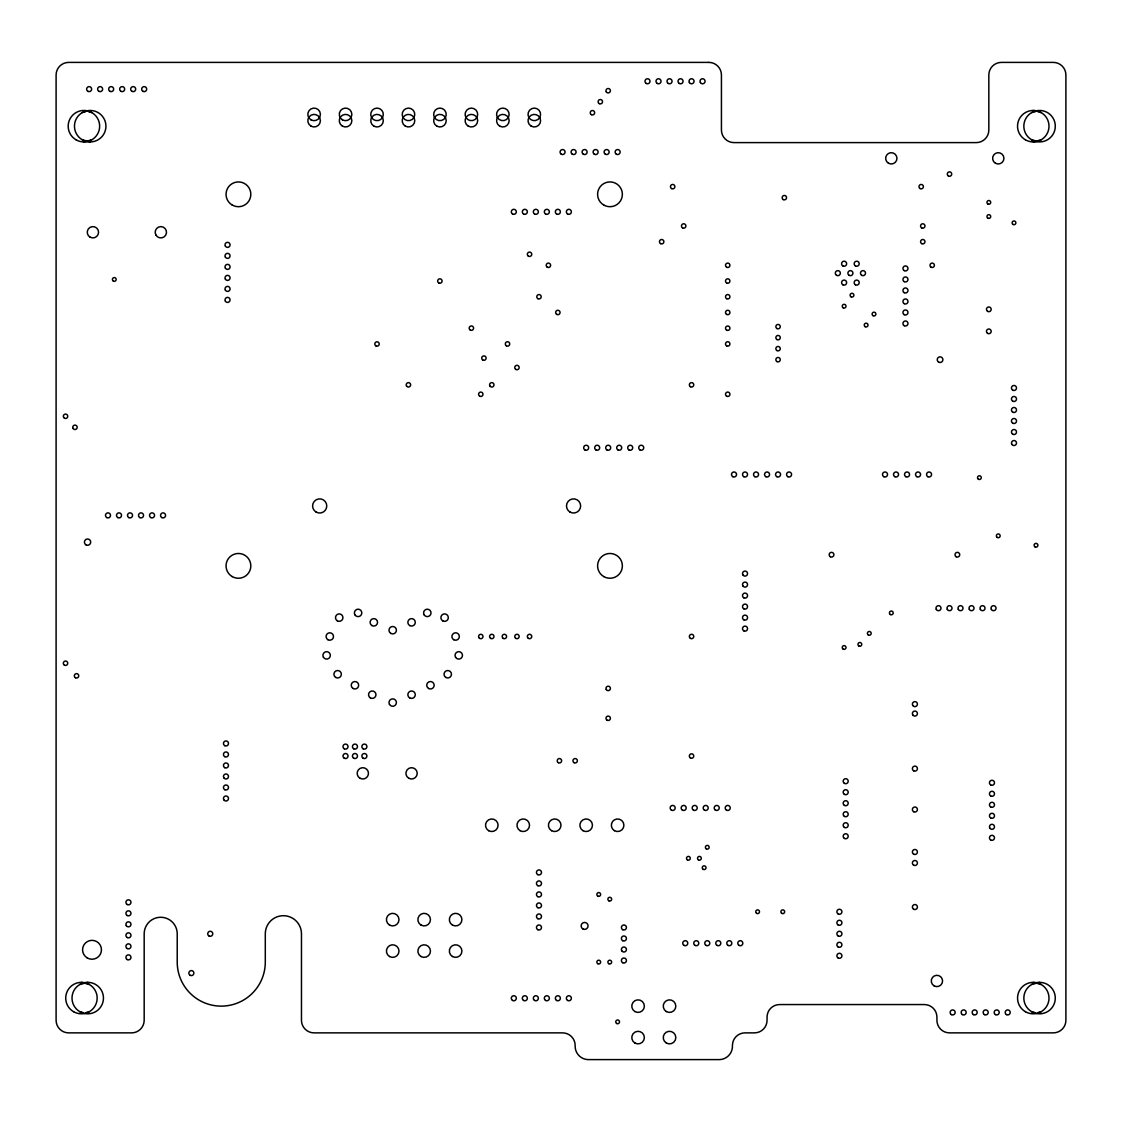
<?xml version="1.0" encoding="UTF-8"?>
<svg xmlns="http://www.w3.org/2000/svg" width="1122" height="1122" viewBox="0 0 1122 1122"><rect width="100%" height="100%" fill="white"/><g stroke="black" fill="none" stroke-linecap="round" stroke-linejoin="round"><path stroke-width="1.5" d="M90.209 141.919L82.341 139.815A15.722 15.722 0 0 1 82.341 112.565L85.496 111.723M83.912 141.919L91.78 139.815M1033.278 141.919L1036.419 141.077L1031.707 139.815A15.722 15.722 0 0 1 1031.707 112.565L1036.419 111.302L1033.278 110.461M1037.99 140.657L1041.146 139.815M83.014 1012.563L79.872 1011.707A15.722 15.722 0 0 1 79.872 984.471L87.726 982.367M86.156 1012.563L89.311 1011.707M1034.849 1012.563L1031.707 1011.707A15.722 15.722 0 0 1 1031.707 984.471L1039.575 982.367M1037.99 1012.563L1041.146 1011.707M1037.99 111.723L1041.146 112.565M88.638 111.723L91.78 112.565M1033.278 982.367L1041.146 984.471M81.443 982.367L89.311 984.471M1031.707 139.815A15.722 15.722 0 0 0 1055.297 126.183A15.722 15.722 0 0 0 1031.707 112.565M1031.707 1011.707A15.722 15.722 0 0 0 1055.297 998.089A15.722 15.722 0 0 0 1031.707 984.471M82.341 139.815A15.722 15.722 0 0 0 105.931 126.183A15.722 15.722 0 0 0 82.341 112.565M79.872 1011.707A15.722 15.722 0 0 0 103.462 998.089A15.722 15.722 0 0 0 79.872 984.471M708.852 62.397L68.68 62.397A12.58 12.58 0 0 0 56.1 74.978L56.1 1020.291A12.58 12.58 0 0 0 68.68 1032.871L131.597 1032.871A12.58 12.58 0 0 0 144.177 1020.291L144.177 933.77A16.521 16.521 0 0 1 160.698 917.263A16.521 16.521 0 0 1 177.22 933.77L177.22 962.087A44.038 44.038 0 0 0 221.258 1006.125A44.038 44.038 0 0 0 265.297 962.087L265.297 933.77A18.092 18.092 0 0 1 283.389 915.692A18.092 18.092 0 0 1 301.467 933.77L301.467 1020.291A12.58 12.58 0 0 0 314.062 1032.871L562.571 1032.871A12.58 12.58 0 0 1 575.151 1045.452A13.394 13.394 0 0 0 587.746 1059.603L719.861 1059.603A13.394 13.394 0 0 0 732.442 1045.452A12.58 12.58 0 0 1 745.022 1032.871L754.461 1032.871A12.58 12.58 0 0 0 767.055 1020.291L767.055 1017.135A12.58 12.58 0 0 1 779.636 1004.555L924.346 1004.555A12.58 12.58 0 0 1 936.926 1017.135L936.926 1020.291A12.58 12.58 0 0 0 949.507 1032.871L1053.32 1032.871A12.58 12.58 0 0 0 1065.9 1020.291L1065.9 74.978A12.58 12.58 0 0 0 1053.32 62.397L1001.413 62.397A12.58 12.58 0 0 0 988.833 74.978L988.833 130.026A12.58 12.58 0 0 1 976.238 142.606L734.012 142.606A12.58 12.58 0 0 1 721.432 130.026L721.432 74.978A12.58 12.58 0 0 0 708.852 62.397M628.951 449.922A2.51 2.51 0 0 0 632.724 447.748A2.51 2.51 0 0 0 628.951 445.574A2.51 2.51 0 0 0 628.951 449.922M528.434 256.195A2.202 2.202 0 0 0 531.744 254.287A2.202 2.202 0 0 0 528.434 252.38A2.202 2.202 0 0 0 528.434 256.195M639.961 449.922A2.51 2.51 0 0 0 643.733 447.748A2.51 2.51 0 0 0 639.961 445.574A2.51 2.51 0 0 0 639.961 449.922M904.206 270.612A2.51 2.51 0 0 0 907.979 268.439A2.51 2.51 0 0 0 904.206 266.265A2.51 2.51 0 0 0 904.206 270.612M155.944 235.101A5.666 5.666 0 0 0 165.747 235.101A5.666 5.666 0 0 0 160.853 226.602A5.666 5.666 0 0 0 155.944 235.101M904.206 281.622A2.51 2.51 0 0 0 907.979 279.448A2.51 2.51 0 0 0 904.206 277.274A2.51 2.51 0 0 0 904.206 281.622M232.24 576.596A12.384 12.384 0 0 0 250.823 565.867A12.384 12.384 0 0 0 232.24 555.138A12.384 12.384 0 0 0 232.24 576.596M90.083 237.163A5.666 5.666 0 0 0 98.568 232.268A5.666 5.666 0 0 0 90.083 227.359A5.666 5.666 0 0 0 90.083 237.163M527.635 637.605A2.202 2.202 0 0 0 531.449 637.605A2.202 2.202 0 0 0 529.542 634.295A2.202 2.202 0 0 0 527.635 637.605M904.206 292.646A2.51 2.51 0 0 0 907.979 290.458A2.51 2.51 0 0 0 904.206 288.284A2.51 2.51 0 0 0 904.206 292.646M606.273 689.511A2.202 2.202 0 0 0 610.102 689.511A2.202 2.202 0 0 0 608.18 686.201A2.202 2.202 0 0 0 606.273 689.511M1025.41 139.815A15.722 15.722 0 0 0 1049 126.183A15.722 15.722 0 0 0 1025.41 112.565A15.722 15.722 0 0 0 1025.41 139.815M608.825 963.714A1.879 1.879 0 0 0 611.644 962.087A1.879 1.879 0 0 0 608.825 960.46A1.879 1.879 0 0 0 608.825 963.714M558.321 762.665A2.202 2.202 0 0 0 561.631 760.758A2.202 2.202 0 0 0 558.321 758.851A2.202 2.202 0 0 0 558.321 762.665M1025.41 1011.707A15.722 15.722 0 0 0 1049 998.089A15.722 15.722 0 0 0 1025.41 984.471A15.722 15.722 0 0 0 1025.41 1011.707M73.575 1011.707A15.722 15.722 0 0 0 97.165 998.089A15.722 15.722 0 0 0 73.575 984.471A15.722 15.722 0 0 0 73.575 1011.707M87.292 957.964A9.439 9.439 0 0 0 101.457 949.787A9.439 9.439 0 0 0 87.292 941.61A9.439 9.439 0 0 0 87.292 957.964M76.058 139.815A15.722 15.722 0 0 0 99.648 126.183A15.722 15.722 0 0 0 76.058 112.565A15.722 15.722 0 0 0 76.058 139.815M603.79 576.596A12.384 12.384 0 0 0 622.373 565.867A12.384 12.384 0 0 0 603.79 555.138A12.384 12.384 0 0 0 603.79 576.596M232.24 205.046A12.384 12.384 0 0 0 250.823 194.316A12.384 12.384 0 0 0 232.24 183.587A12.384 12.384 0 0 0 232.24 205.046M603.79 205.046A12.384 12.384 0 0 0 622.373 194.316A12.384 12.384 0 0 0 603.79 183.587A12.384 12.384 0 0 0 603.79 205.046M938.651 362.125A2.833 2.833 0 0 0 942.901 359.671A2.833 2.833 0 0 0 938.651 357.217A2.833 2.833 0 0 0 938.651 362.125M934.093 985.859A5.666 5.666 0 0 0 942.578 980.965A5.666 5.666 0 0 0 934.093 976.056A5.666 5.666 0 0 0 934.093 985.859M888.484 163.237A5.666 5.666 0 0 0 896.969 158.342A5.666 5.666 0 0 0 888.484 153.434A5.666 5.666 0 0 0 888.484 163.237M995.438 163.237A5.666 5.666 0 0 0 1003.924 158.342A5.666 5.666 0 0 0 995.438 153.434A5.666 5.666 0 0 0 995.438 163.237M85.987 544.843A3.142 3.142 0 0 0 90.7 542.122A3.142 3.142 0 0 0 85.987 539.402A3.142 3.142 0 0 0 85.987 544.843M408.745 778.247A5.666 5.666 0 0 0 417.23 773.339A5.666 5.666 0 0 0 408.745 768.444A5.666 5.666 0 0 0 408.745 778.247M582.865 928.904A3.45 3.45 0 0 0 588.054 925.916A3.45 3.45 0 0 0 582.865 922.915A3.45 3.45 0 0 0 582.865 928.904M359.98 778.247A5.666 5.666 0 0 0 368.479 773.339A5.666 5.666 0 0 0 359.98 768.444A5.666 5.666 0 0 0 359.98 778.247M574.057 762.665A2.202 2.202 0 0 0 577.367 760.758A2.202 2.202 0 0 0 574.057 758.851A2.202 2.202 0 0 0 574.057 762.665M607.086 720.198A2.202 2.202 0 0 0 610.396 718.29A2.202 2.202 0 0 0 607.086 716.383A2.202 2.202 0 0 0 607.086 720.198M113.35 281.075A1.879 1.879 0 0 0 116.183 279.448A1.879 1.879 0 0 0 113.35 277.821A1.879 1.879 0 0 0 113.35 281.075M921.667 243.614A2.202 2.202 0 0 0 924.977 241.707A2.202 2.202 0 0 0 921.667 239.799A2.202 2.202 0 0 0 921.667 243.614M660.563 243.614A2.202 2.202 0 0 0 663.873 241.707A2.202 2.202 0 0 0 660.563 239.799A2.202 2.202 0 0 0 660.563 243.614M591.35 114.64A2.202 2.202 0 0 0 594.66 112.719A2.202 2.202 0 0 0 591.35 110.812A2.202 2.202 0 0 0 591.35 114.64M978.454 479.262A1.879 1.879 0 0 0 981.273 477.635A1.879 1.879 0 0 0 978.454 476.008A1.879 1.879 0 0 0 978.454 479.262M1013.054 224.456A1.879 1.879 0 0 0 1015.873 222.829A1.879 1.879 0 0 0 1013.054 221.202A1.879 1.879 0 0 0 1013.054 224.456M783.254 199.576A2.202 2.202 0 0 0 786.55 197.654A2.202 2.202 0 0 0 783.254 195.747A2.202 2.202 0 0 0 783.254 199.576M597.802 963.714A1.879 1.879 0 0 0 600.635 962.087A1.879 1.879 0 0 0 597.802 960.46A1.879 1.879 0 0 0 597.802 963.714M597.802 896.085A1.879 1.879 0 0 0 600.635 894.458A1.879 1.879 0 0 0 597.802 892.817A1.879 1.879 0 0 0 597.802 896.085M616.679 1023.488A1.879 1.879 0 0 0 619.512 1021.862A1.879 1.879 0 0 0 616.679 1020.235A1.879 1.879 0 0 0 616.679 1023.488M608.825 900.798A1.879 1.879 0 0 0 611.644 899.171A1.879 1.879 0 0 0 608.825 897.544A1.879 1.879 0 0 0 608.825 900.798M706.341 848.891A1.879 1.879 0 0 0 709.16 847.264A1.879 1.879 0 0 0 706.341 845.637A1.879 1.879 0 0 0 706.341 848.891M1035.073 546.905A1.879 1.879 0 0 0 1037.892 545.278A1.879 1.879 0 0 0 1035.073 543.637A1.879 1.879 0 0 0 1035.073 546.905M951.4 1014.597A2.51 2.51 0 0 0 955.159 1012.423A2.51 2.51 0 0 0 951.4 1010.249A2.51 2.51 0 0 0 951.4 1014.597M962.41 1014.597A2.51 2.51 0 0 0 966.182 1012.423A2.51 2.51 0 0 0 962.41 1010.249A2.51 2.51 0 0 0 962.41 1014.597M973.419 1014.597A2.51 2.51 0 0 0 977.192 1012.423A2.51 2.51 0 0 0 973.419 1010.249A2.51 2.51 0 0 0 973.419 1014.597M984.429 1014.597A2.51 2.51 0 0 0 988.202 1012.423A2.51 2.51 0 0 0 984.429 1010.249A2.51 2.51 0 0 0 984.429 1014.597M995.438 1014.597A2.51 2.51 0 0 0 999.211 1012.423A2.51 2.51 0 0 0 995.438 1010.249A2.51 2.51 0 0 0 995.438 1014.597M1006.448 1014.597A2.51 2.51 0 0 0 1010.221 1012.423A2.51 2.51 0 0 0 1006.448 1010.249A2.51 2.51 0 0 0 1006.448 1014.597M913.645 909.213A2.51 2.51 0 0 0 917.417 907.039A2.51 2.51 0 0 0 913.645 904.865A2.51 2.51 0 0 0 913.645 909.213M913.645 865.174A2.51 2.51 0 0 0 917.417 863A2.51 2.51 0 0 0 913.645 860.812A2.51 2.51 0 0 0 913.645 865.174M913.645 854.165A2.51 2.51 0 0 0 917.417 851.991A2.51 2.51 0 0 0 913.645 849.803A2.51 2.51 0 0 0 913.645 854.165M913.645 811.697A2.51 2.51 0 0 0 917.417 809.523A2.51 2.51 0 0 0 913.645 807.335A2.51 2.51 0 0 0 913.645 811.697M913.645 770.8A2.51 2.51 0 0 0 917.417 768.626A2.51 2.51 0 0 0 913.645 766.438A2.51 2.51 0 0 0 913.645 770.8M912.719 714.826A2.51 2.51 0 0 0 917.081 714.826A2.51 2.51 0 0 0 914.907 711.053A2.51 2.51 0 0 0 912.719 714.826M912.719 705.387A2.51 2.51 0 0 0 917.081 705.387A2.51 2.51 0 0 0 914.907 701.615A2.51 2.51 0 0 0 912.719 705.387M190.109 975.27A2.51 2.51 0 0 0 193.882 973.097A2.51 2.51 0 0 0 190.109 970.923A2.51 2.51 0 0 0 190.109 975.27M208.987 935.958A2.51 2.51 0 0 0 212.759 933.77A2.51 2.51 0 0 0 208.987 931.597A2.51 2.51 0 0 0 208.987 935.958M127.193 904.5A2.51 2.51 0 0 0 130.965 902.312A2.51 2.51 0 0 0 127.193 900.139A2.51 2.51 0 0 0 127.193 904.5M127.193 915.51A2.51 2.51 0 0 0 130.965 913.322A2.51 2.51 0 0 0 127.193 911.148A2.51 2.51 0 0 0 127.193 915.51M126.281 925.594A2.51 2.51 0 0 0 130.629 925.594A2.51 2.51 0 0 0 128.455 921.821A2.51 2.51 0 0 0 126.281 925.594M127.193 937.529A2.51 2.51 0 0 0 130.965 935.355A2.51 2.51 0 0 0 127.193 933.167A2.51 2.51 0 0 0 127.193 937.529M127.193 948.539A2.51 2.51 0 0 0 130.965 946.365A2.51 2.51 0 0 0 127.193 944.177A2.51 2.51 0 0 0 127.193 948.539M861.738 275.339A2.51 2.51 0 0 0 865.511 273.165A2.51 2.51 0 0 0 861.738 270.977A2.51 2.51 0 0 0 861.738 275.339M849.158 275.339A2.51 2.51 0 0 0 852.93 273.165A2.51 2.51 0 0 0 849.158 270.977A2.51 2.51 0 0 0 849.158 275.339M836.577 275.339A2.51 2.51 0 0 0 840.35 273.165A2.51 2.51 0 0 0 836.577 270.977A2.51 2.51 0 0 0 836.577 275.339M855.441 265.9A2.51 2.51 0 0 0 859.214 263.726A2.51 2.51 0 0 0 855.441 261.538A2.51 2.51 0 0 0 855.441 265.9M842.86 265.9A2.51 2.51 0 0 0 846.633 263.726A2.51 2.51 0 0 0 842.86 261.538A2.51 2.51 0 0 0 842.86 265.9M855.441 284.778A2.51 2.51 0 0 0 859.214 282.604A2.51 2.51 0 0 0 855.441 280.416A2.51 2.51 0 0 0 855.441 284.778M842.86 284.778A2.51 2.51 0 0 0 846.633 282.604A2.51 2.51 0 0 0 842.86 280.416A2.51 2.51 0 0 0 842.86 284.778M363.135 748.781A2.51 2.51 0 0 0 366.908 746.607A2.51 2.51 0 0 0 363.135 744.419A2.51 2.51 0 0 0 363.135 748.781M363.135 758.22A2.51 2.51 0 0 0 366.908 756.046A2.51 2.51 0 0 0 363.135 753.858A2.51 2.51 0 0 0 363.135 758.22M353.696 758.22A2.51 2.51 0 0 0 357.469 756.046A2.51 2.51 0 0 0 353.696 753.858A2.51 2.51 0 0 0 353.696 758.22M353.696 748.781A2.51 2.51 0 0 0 357.469 746.607A2.51 2.51 0 0 0 353.696 744.419A2.51 2.51 0 0 0 353.696 748.781M344.258 748.781A2.51 2.51 0 0 0 348.03 746.607A2.51 2.51 0 0 0 344.258 744.419A2.51 2.51 0 0 0 344.258 748.781M344.258 758.22A2.51 2.51 0 0 0 348.03 756.046A2.51 2.51 0 0 0 344.258 753.858A2.51 2.51 0 0 0 344.258 758.22M106.744 517.565A2.51 2.51 0 0 0 110.517 515.391A2.51 2.51 0 0 0 106.744 513.203A2.51 2.51 0 0 0 106.744 517.565M117.754 517.565A2.51 2.51 0 0 0 121.527 515.391A2.51 2.51 0 0 0 117.754 513.203A2.51 2.51 0 0 0 117.754 517.565M128.764 517.565A2.51 2.51 0 0 0 132.536 515.391A2.51 2.51 0 0 0 128.764 513.203A2.51 2.51 0 0 0 128.764 517.565M139.773 517.565A2.51 2.51 0 0 0 143.546 515.391A2.51 2.51 0 0 0 139.773 513.203A2.51 2.51 0 0 0 139.773 517.565M150.783 517.565A2.51 2.51 0 0 0 154.556 515.391A2.51 2.51 0 0 0 150.783 513.203A2.51 2.51 0 0 0 150.783 517.565M161.806 517.565A2.51 2.51 0 0 0 165.565 515.391A2.51 2.51 0 0 0 161.806 513.203A2.51 2.51 0 0 0 161.806 517.565M225.368 246.111A2.51 2.51 0 0 0 229.73 246.111A2.51 2.51 0 0 0 227.542 242.338A2.51 2.51 0 0 0 225.368 246.111M225.368 257.12A2.51 2.51 0 0 0 229.73 257.12A2.51 2.51 0 0 0 227.542 253.348A2.51 2.51 0 0 0 225.368 257.12M225.368 268.13A2.51 2.51 0 0 0 229.73 268.13A2.51 2.51 0 0 0 227.542 264.357A2.51 2.51 0 0 0 225.368 268.13M225.368 279.14A2.51 2.51 0 0 0 229.73 279.14A2.51 2.51 0 0 0 227.542 275.367A2.51 2.51 0 0 0 225.368 279.14M225.368 290.149A2.51 2.51 0 0 0 229.73 290.149A2.51 2.51 0 0 0 227.542 286.376A2.51 2.51 0 0 0 225.368 290.149M225.368 301.159A2.51 2.51 0 0 0 229.73 301.159A2.51 2.51 0 0 0 227.542 297.386A2.51 2.51 0 0 0 225.368 301.159M512.558 213.993A2.51 2.51 0 0 0 516.33 211.82A2.51 2.51 0 0 0 512.558 209.646A2.51 2.51 0 0 0 512.558 213.993M523.567 213.993A2.51 2.51 0 0 0 527.34 211.82A2.51 2.51 0 0 0 523.567 209.646A2.51 2.51 0 0 0 523.567 213.993M534.577 213.993A2.51 2.51 0 0 0 538.35 211.82A2.51 2.51 0 0 0 534.577 209.646A2.51 2.51 0 0 0 534.577 213.993M545.587 213.993A2.51 2.51 0 0 0 549.359 211.82A2.51 2.51 0 0 0 545.587 209.646A2.51 2.51 0 0 0 545.587 213.993M556.596 213.993A2.51 2.51 0 0 0 560.369 211.82A2.51 2.51 0 0 0 556.596 209.646A2.51 2.51 0 0 0 556.596 213.993M567.606 213.993A2.51 2.51 0 0 0 571.379 211.82A2.51 2.51 0 0 0 567.606 209.646A2.51 2.51 0 0 0 567.606 213.993M561.323 154.219A2.51 2.51 0 0 0 565.081 152.045A2.51 2.51 0 0 0 561.323 149.871A2.51 2.51 0 0 0 561.323 154.219M572.332 154.219A2.51 2.51 0 0 0 576.091 152.045A2.51 2.51 0 0 0 572.332 149.871A2.51 2.51 0 0 0 572.332 154.219M583.342 154.219A2.51 2.51 0 0 0 587.115 152.045A2.51 2.51 0 0 0 583.342 149.871A2.51 2.51 0 0 0 583.342 154.219M594.351 154.219A2.51 2.51 0 0 0 598.124 152.045A2.51 2.51 0 0 0 594.351 149.871A2.51 2.51 0 0 0 594.351 154.219M605.361 154.219A2.51 2.51 0 0 0 609.134 152.045A2.51 2.51 0 0 0 605.361 149.871A2.51 2.51 0 0 0 605.361 154.219M616.371 154.219A2.51 2.51 0 0 0 620.143 152.045A2.51 2.51 0 0 0 616.371 149.871A2.51 2.51 0 0 0 616.371 154.219M127.193 959.548A2.51 2.51 0 0 0 130.965 957.375A2.51 2.51 0 0 0 127.193 955.187A2.51 2.51 0 0 0 127.193 959.548M683.999 945.397A2.51 2.51 0 0 0 687.772 943.209A2.51 2.51 0 0 0 683.999 941.035A2.51 2.51 0 0 0 683.999 945.397M695.009 945.397A2.51 2.51 0 0 0 698.782 943.209A2.51 2.51 0 0 0 695.009 941.035A2.51 2.51 0 0 0 695.009 945.397M706.019 945.397A2.51 2.51 0 0 0 709.791 943.209A2.51 2.51 0 0 0 706.019 941.035A2.51 2.51 0 0 0 706.019 945.397M717.028 945.397A2.51 2.51 0 0 0 720.801 943.209A2.51 2.51 0 0 0 717.028 941.035A2.51 2.51 0 0 0 717.028 945.397M728.038 945.397A2.51 2.51 0 0 0 731.81 943.209A2.51 2.51 0 0 0 728.038 941.035A2.51 2.51 0 0 0 728.038 945.397M739.047 945.397A2.51 2.51 0 0 0 742.82 943.209A2.51 2.51 0 0 0 739.047 941.035A2.51 2.51 0 0 0 739.047 945.397M512.558 1000.445A2.51 2.51 0 0 0 516.33 998.271A2.51 2.51 0 0 0 512.558 996.084A2.51 2.51 0 0 0 512.558 1000.445M523.567 1000.445A2.51 2.51 0 0 0 527.34 998.271A2.51 2.51 0 0 0 523.567 996.084A2.51 2.51 0 0 0 523.567 1000.445M534.577 1000.445A2.51 2.51 0 0 0 538.35 998.271A2.51 2.51 0 0 0 534.577 996.084A2.51 2.51 0 0 0 534.577 1000.445M545.587 1000.445A2.51 2.51 0 0 0 549.359 998.271A2.51 2.51 0 0 0 545.587 996.084A2.51 2.51 0 0 0 545.587 1000.445M556.596 1000.445A2.51 2.51 0 0 0 560.369 998.271A2.51 2.51 0 0 0 556.596 996.084A2.51 2.51 0 0 0 556.596 1000.445M567.606 1000.445A2.51 2.51 0 0 0 571.379 998.271A2.51 2.51 0 0 0 567.606 996.084A2.51 2.51 0 0 0 567.606 1000.445M622.654 929.661A2.51 2.51 0 0 0 626.427 927.487A2.51 2.51 0 0 0 622.654 925.313A2.51 2.51 0 0 0 622.654 929.661M622.654 940.671A2.51 2.51 0 0 0 626.427 938.497A2.51 2.51 0 0 0 622.654 936.323A2.51 2.51 0 0 0 622.654 940.671M621.742 950.769A2.51 2.51 0 0 0 626.09 950.769A2.51 2.51 0 0 0 623.916 946.996A2.51 2.51 0 0 0 621.742 950.769M622.654 962.69A2.51 2.51 0 0 0 626.427 960.516A2.51 2.51 0 0 0 622.654 958.342A2.51 2.51 0 0 0 622.654 962.69M537.718 874.613A2.51 2.51 0 0 0 541.491 872.439A2.51 2.51 0 0 0 537.718 870.251A2.51 2.51 0 0 0 537.718 874.613M537.718 885.623A2.51 2.51 0 0 0 541.491 883.449A2.51 2.51 0 0 0 537.718 881.261A2.51 2.51 0 0 0 537.718 885.623M537.718 896.632A2.51 2.51 0 0 0 541.491 894.458A2.51 2.51 0 0 0 537.718 892.271A2.51 2.51 0 0 0 537.718 896.632M537.718 907.642A2.51 2.51 0 0 0 541.491 905.468A2.51 2.51 0 0 0 537.718 903.294A2.51 2.51 0 0 0 537.718 907.642M537.718 918.652A2.51 2.51 0 0 0 541.491 916.478A2.51 2.51 0 0 0 537.718 914.304A2.51 2.51 0 0 0 537.718 918.652M537.718 929.661A2.51 2.51 0 0 0 541.491 927.487A2.51 2.51 0 0 0 537.718 925.313A2.51 2.51 0 0 0 537.718 929.661M671.419 810.126A2.51 2.51 0 0 0 675.192 807.938A2.51 2.51 0 0 0 671.419 805.764A2.51 2.51 0 0 0 671.419 810.126M682.428 810.126A2.51 2.51 0 0 0 686.201 807.938A2.51 2.51 0 0 0 682.428 805.764A2.51 2.51 0 0 0 682.428 810.126M693.438 810.126A2.51 2.51 0 0 0 697.211 807.938A2.51 2.51 0 0 0 693.438 805.764A2.51 2.51 0 0 0 693.438 810.126M704.448 810.126A2.51 2.51 0 0 0 708.22 807.938A2.51 2.51 0 0 0 704.448 805.764A2.51 2.51 0 0 0 704.448 810.126M715.457 810.126A2.51 2.51 0 0 0 719.23 807.938A2.51 2.51 0 0 0 715.457 805.764A2.51 2.51 0 0 0 715.457 810.126M726.467 810.126A2.51 2.51 0 0 0 730.24 807.938A2.51 2.51 0 0 0 726.467 805.764A2.51 2.51 0 0 0 726.467 810.126M223.797 799.762A2.51 2.51 0 0 0 228.145 799.762A2.51 2.51 0 0 0 225.971 795.989A2.51 2.51 0 0 0 223.797 799.762M224.723 789.678A2.51 2.51 0 0 0 228.481 787.504A2.51 2.51 0 0 0 224.723 785.316A2.51 2.51 0 0 0 224.723 789.678M223.797 777.742A2.51 2.51 0 0 0 228.145 777.742A2.51 2.51 0 0 0 225.971 773.97A2.51 2.51 0 0 0 223.797 777.742M224.723 767.658A2.51 2.51 0 0 0 228.481 765.47A2.51 2.51 0 0 0 224.723 763.297A2.51 2.51 0 0 0 224.723 767.658M224.723 756.649A2.51 2.51 0 0 0 228.481 754.461A2.51 2.51 0 0 0 224.723 752.287A2.51 2.51 0 0 0 224.723 756.649M224.723 745.639A2.51 2.51 0 0 0 228.481 743.451A2.51 2.51 0 0 0 224.723 741.277A2.51 2.51 0 0 0 224.723 745.639M742.848 574.843A2.51 2.51 0 0 0 747.21 574.843A2.51 2.51 0 0 0 745.022 571.07A2.51 2.51 0 0 0 742.848 574.843M742.848 585.852A2.51 2.51 0 0 0 747.21 585.852A2.51 2.51 0 0 0 745.022 582.08A2.51 2.51 0 0 0 742.848 585.852M743.774 597.788A2.51 2.51 0 0 0 747.547 595.6A2.51 2.51 0 0 0 743.774 593.426A2.51 2.51 0 0 0 743.774 597.788M743.774 608.797A2.51 2.51 0 0 0 747.547 606.609A2.51 2.51 0 0 0 743.774 604.435A2.51 2.51 0 0 0 743.774 608.797M743.774 619.807A2.51 2.51 0 0 0 747.547 617.619A2.51 2.51 0 0 0 743.774 615.445A2.51 2.51 0 0 0 743.774 619.807M743.774 630.816A2.51 2.51 0 0 0 747.547 628.629A2.51 2.51 0 0 0 743.774 626.455A2.51 2.51 0 0 0 743.774 630.816M732.764 476.668A2.51 2.51 0 0 0 736.537 474.494A2.51 2.51 0 0 0 732.764 472.32A2.51 2.51 0 0 0 732.764 476.668M743.774 476.668A2.51 2.51 0 0 0 747.547 474.494A2.51 2.51 0 0 0 743.774 472.32A2.51 2.51 0 0 0 743.774 476.668M754.783 476.668A2.51 2.51 0 0 0 758.556 474.494A2.51 2.51 0 0 0 754.783 472.32A2.51 2.51 0 0 0 754.783 476.668M765.793 476.668A2.51 2.51 0 0 0 769.566 474.494A2.51 2.51 0 0 0 765.793 472.32A2.51 2.51 0 0 0 765.793 476.668M776.803 476.668A2.51 2.51 0 0 0 780.575 474.494A2.51 2.51 0 0 0 776.803 472.32A2.51 2.51 0 0 0 776.803 476.668M787.812 476.668A2.51 2.51 0 0 0 791.585 474.494A2.51 2.51 0 0 0 787.812 472.32A2.51 2.51 0 0 0 787.812 476.668M883.757 476.668A2.51 2.51 0 0 0 887.53 474.494A2.51 2.51 0 0 0 883.757 472.32A2.51 2.51 0 0 0 883.757 476.668M894.767 476.668A2.51 2.51 0 0 0 898.54 474.494A2.51 2.51 0 0 0 894.767 472.32A2.51 2.51 0 0 0 894.767 476.668M905.777 476.668A2.51 2.51 0 0 0 909.549 474.494A2.51 2.51 0 0 0 905.777 472.32A2.51 2.51 0 0 0 905.777 476.668M916.786 476.668A2.51 2.51 0 0 0 920.559 474.494A2.51 2.51 0 0 0 916.786 472.32A2.51 2.51 0 0 0 916.786 476.668M927.796 476.668A2.51 2.51 0 0 0 931.569 474.494A2.51 2.51 0 0 0 927.796 472.32A2.51 2.51 0 0 0 927.796 476.668M1011.82 444.284A2.51 2.51 0 0 0 1016.167 444.284A2.51 2.51 0 0 0 1013.993 440.525A2.51 2.51 0 0 0 1011.82 444.284M1012.731 434.2A2.51 2.51 0 0 0 1016.504 432.026A2.51 2.51 0 0 0 1012.731 429.838A2.51 2.51 0 0 0 1012.731 434.2M1012.731 423.19A2.51 2.51 0 0 0 1016.504 421.016A2.51 2.51 0 0 0 1012.731 418.829A2.51 2.51 0 0 0 1012.731 423.19M1012.731 412.181A2.51 2.51 0 0 0 1016.504 410.007A2.51 2.51 0 0 0 1012.731 407.819A2.51 2.51 0 0 0 1012.731 412.181M1012.731 401.171A2.51 2.51 0 0 0 1016.504 398.997A2.51 2.51 0 0 0 1012.731 396.809A2.51 2.51 0 0 0 1012.731 401.171M1012.731 390.161A2.51 2.51 0 0 0 1016.504 387.988A2.51 2.51 0 0 0 1012.731 385.8A2.51 2.51 0 0 0 1012.731 390.161M990.712 784.951A2.51 2.51 0 0 0 994.485 782.777A2.51 2.51 0 0 0 990.712 780.603A2.51 2.51 0 0 0 990.712 784.951M990.712 840.013A2.51 2.51 0 0 0 994.485 837.825A2.51 2.51 0 0 0 990.712 835.652A2.51 2.51 0 0 0 990.712 840.013M989.8 828.078A2.51 2.51 0 0 0 994.148 828.078A2.51 2.51 0 0 0 991.974 824.305A2.51 2.51 0 0 0 989.8 828.078M990.712 817.98A2.51 2.51 0 0 0 994.485 815.806A2.51 2.51 0 0 0 990.712 813.632A2.51 2.51 0 0 0 990.712 817.98M990.712 806.97A2.51 2.51 0 0 0 994.485 804.797A2.51 2.51 0 0 0 990.712 802.623A2.51 2.51 0 0 0 990.712 806.97M990.712 795.961A2.51 2.51 0 0 0 994.485 793.787A2.51 2.51 0 0 0 990.712 791.613A2.51 2.51 0 0 0 990.712 795.961M936.323 609.442A2.51 2.51 0 0 0 940.671 609.442A2.51 2.51 0 0 0 938.497 605.67A2.51 2.51 0 0 0 936.323 609.442M947.333 609.442A2.51 2.51 0 0 0 951.68 609.442A2.51 2.51 0 0 0 949.507 605.67A2.51 2.51 0 0 0 947.333 609.442M958.342 609.442A2.51 2.51 0 0 0 962.69 609.442A2.51 2.51 0 0 0 960.516 605.67A2.51 2.51 0 0 0 958.342 609.442M969.352 609.442A2.51 2.51 0 0 0 973.7 609.442A2.51 2.51 0 0 0 971.526 605.67A2.51 2.51 0 0 0 969.352 609.442M980.362 609.442A2.51 2.51 0 0 0 984.709 609.442A2.51 2.51 0 0 0 982.535 605.67A2.51 2.51 0 0 0 980.362 609.442M991.371 609.442A2.51 2.51 0 0 0 995.719 609.442A2.51 2.51 0 0 0 993.545 605.67A2.51 2.51 0 0 0 991.371 609.442M584.913 449.922A2.51 2.51 0 0 0 588.685 447.748A2.51 2.51 0 0 0 584.913 445.574A2.51 2.51 0 0 0 584.913 449.922M595.922 449.922A2.51 2.51 0 0 0 599.695 447.748A2.51 2.51 0 0 0 595.922 445.574A2.51 2.51 0 0 0 595.922 449.922M606.932 449.922A2.51 2.51 0 0 0 610.705 447.748A2.51 2.51 0 0 0 606.932 445.574A2.51 2.51 0 0 0 606.932 449.922M617.942 449.922A2.51 2.51 0 0 0 621.714 447.748A2.51 2.51 0 0 0 617.942 445.574A2.51 2.51 0 0 0 617.942 449.922M904.206 303.655A2.51 2.51 0 0 0 907.979 301.467A2.51 2.51 0 0 0 904.206 299.294A2.51 2.51 0 0 0 904.206 303.655M904.206 314.665A2.51 2.51 0 0 0 907.979 312.477A2.51 2.51 0 0 0 904.206 310.303A2.51 2.51 0 0 0 904.206 314.665M904.206 325.675A2.51 2.51 0 0 0 907.979 323.487A2.51 2.51 0 0 0 904.206 321.313A2.51 2.51 0 0 0 904.206 325.675M87.881 91.303A2.51 2.51 0 0 0 91.639 89.129A2.51 2.51 0 0 0 87.881 86.955A2.51 2.51 0 0 0 87.881 91.303M98.89 91.303A2.51 2.51 0 0 0 102.649 89.129A2.51 2.51 0 0 0 98.89 86.955A2.51 2.51 0 0 0 98.89 91.303M109.9 91.303A2.51 2.51 0 0 0 113.659 89.129A2.51 2.51 0 0 0 109.9 86.955A2.51 2.51 0 0 0 109.9 91.303M120.91 91.303A2.51 2.51 0 0 0 124.682 89.129A2.51 2.51 0 0 0 120.91 86.955A2.51 2.51 0 0 0 120.91 91.303M131.919 91.303A2.51 2.51 0 0 0 135.692 89.129A2.51 2.51 0 0 0 131.919 86.955A2.51 2.51 0 0 0 131.919 91.303M142.929 91.303A2.51 2.51 0 0 0 146.702 89.129A2.51 2.51 0 0 0 142.929 86.955A2.51 2.51 0 0 0 142.929 91.303M646.258 83.449A2.51 2.51 0 0 0 650.017 81.261A2.51 2.51 0 0 0 646.258 79.087A2.51 2.51 0 0 0 646.258 83.449M657.268 83.449A2.51 2.51 0 0 0 661.04 81.261A2.51 2.51 0 0 0 657.268 79.087A2.51 2.51 0 0 0 657.268 83.449M668.277 83.449A2.51 2.51 0 0 0 672.05 81.261A2.51 2.51 0 0 0 668.277 79.087A2.51 2.51 0 0 0 668.277 83.449M679.287 83.449A2.51 2.51 0 0 0 683.06 81.261A2.51 2.51 0 0 0 679.287 79.087A2.51 2.51 0 0 0 679.287 83.449M689.371 82.523A2.51 2.51 0 0 0 693.733 82.523A2.51 2.51 0 0 0 691.545 78.75A2.51 2.51 0 0 0 689.371 82.523M844.431 783.38A2.51 2.51 0 0 0 848.204 781.207A2.51 2.51 0 0 0 844.431 779.033A2.51 2.51 0 0 0 844.431 783.38M844.431 794.39A2.51 2.51 0 0 0 848.204 792.216A2.51 2.51 0 0 0 844.431 790.042A2.51 2.51 0 0 0 844.431 794.39M844.431 805.4A2.51 2.51 0 0 0 848.204 803.226A2.51 2.51 0 0 0 844.431 801.052A2.51 2.51 0 0 0 844.431 805.4M844.431 816.409A2.51 2.51 0 0 0 848.204 814.235A2.51 2.51 0 0 0 844.431 812.062A2.51 2.51 0 0 0 844.431 816.409M844.431 827.419A2.51 2.51 0 0 0 848.204 825.245A2.51 2.51 0 0 0 844.431 823.071A2.51 2.51 0 0 0 844.431 827.419M844.431 838.429A2.51 2.51 0 0 0 848.204 836.255A2.51 2.51 0 0 0 844.431 834.081A2.51 2.51 0 0 0 844.431 838.429M838.148 957.978A2.51 2.51 0 0 0 841.921 955.804A2.51 2.51 0 0 0 838.148 953.616A2.51 2.51 0 0 0 838.148 957.978M838.148 946.968A2.51 2.51 0 0 0 841.921 944.78A2.51 2.51 0 0 0 838.148 942.606A2.51 2.51 0 0 0 838.148 946.968M838.148 935.958A2.51 2.51 0 0 0 841.921 933.77A2.51 2.51 0 0 0 838.148 931.597A2.51 2.51 0 0 0 838.148 935.958M838.148 924.949A2.51 2.51 0 0 0 841.921 922.761A2.51 2.51 0 0 0 838.148 920.587A2.51 2.51 0 0 0 838.148 924.949M838.148 913.939A2.51 2.51 0 0 0 841.921 911.751A2.51 2.51 0 0 0 838.148 909.577A2.51 2.51 0 0 0 838.148 913.939M700.38 82.523A2.51 2.51 0 0 0 704.742 82.523A2.51 2.51 0 0 0 702.554 78.75A2.51 2.51 0 0 0 700.38 82.523M515.854 638.404A2.202 2.202 0 0 0 519.163 636.497A2.202 2.202 0 0 0 515.854 634.589A2.202 2.202 0 0 0 515.854 638.404M776.957 350.569A2.202 2.202 0 0 0 780.267 348.661A2.202 2.202 0 0 0 776.957 346.754A2.202 2.202 0 0 0 776.957 350.569M515.854 369.447A2.202 2.202 0 0 0 519.163 367.539A2.202 2.202 0 0 0 515.854 365.618A2.202 2.202 0 0 0 515.854 369.447M490.693 638.404A2.202 2.202 0 0 0 494.003 636.497A2.202 2.202 0 0 0 490.693 634.589A2.202 2.202 0 0 0 490.693 638.404M489.879 385.94A2.202 2.202 0 0 0 493.708 385.94A2.202 2.202 0 0 0 491.787 382.63A2.202 2.202 0 0 0 489.879 385.94M406.515 385.94A2.202 2.202 0 0 0 410.343 385.94A2.202 2.202 0 0 0 408.422 382.63A2.202 2.202 0 0 0 406.515 385.94M776.957 361.579A2.202 2.202 0 0 0 780.267 359.671A2.202 2.202 0 0 0 776.957 357.764A2.202 2.202 0 0 0 776.957 361.579M389.488 704.42A3.717 3.717 0 0 0 395.912 704.42A3.717 3.717 0 0 0 392.7 698.852A3.717 3.717 0 0 0 389.488 704.42M370.4 697.912A3.717 3.717 0 0 0 375.968 694.7A3.717 3.717 0 0 0 370.4 691.475A3.717 3.717 0 0 0 370.4 697.912M409.712 697.912A3.717 3.717 0 0 0 415.294 694.7A3.717 3.717 0 0 0 409.712 691.475A3.717 3.717 0 0 0 409.712 697.912M353.093 688.473A3.717 3.717 0 0 0 358.661 685.262A3.717 3.717 0 0 0 353.093 682.036A3.717 3.717 0 0 0 353.093 688.473M428.59 688.473A3.717 3.717 0 0 0 434.172 685.262A3.717 3.717 0 0 0 428.59 682.036A3.717 3.717 0 0 0 428.59 688.473M445.897 677.464A3.717 3.717 0 0 0 451.465 674.252A3.717 3.717 0 0 0 445.897 671.026A3.717 3.717 0 0 0 445.897 677.464M335.787 677.464A3.717 3.717 0 0 0 341.369 674.252A3.717 3.717 0 0 0 335.787 671.026A3.717 3.717 0 0 0 335.787 677.464M455.546 657.226A3.717 3.717 0 0 0 461.983 657.226A3.717 3.717 0 0 0 458.758 651.658A3.717 3.717 0 0 0 455.546 657.226M323.416 657.226A3.717 3.717 0 0 0 329.854 657.226A3.717 3.717 0 0 0 326.642 651.658A3.717 3.717 0 0 0 323.416 657.226M453.765 639.722A3.717 3.717 0 0 0 459.333 636.497A3.717 3.717 0 0 0 453.765 633.285A3.717 3.717 0 0 0 453.765 639.722M327.933 639.722A3.717 3.717 0 0 0 333.5 636.497A3.717 3.717 0 0 0 327.933 633.285A3.717 3.717 0 0 0 327.933 639.722M442.741 620.845A3.717 3.717 0 0 0 448.323 617.619A3.717 3.717 0 0 0 442.741 614.407A3.717 3.717 0 0 0 442.741 620.845M337.357 620.845A3.717 3.717 0 0 0 342.939 617.619A3.717 3.717 0 0 0 337.357 614.407A3.717 3.717 0 0 0 337.357 620.845M354.875 614.758A3.717 3.717 0 0 0 361.312 614.758A3.717 3.717 0 0 0 358.1 609.19A3.717 3.717 0 0 0 354.875 614.758M424.088 614.758A3.717 3.717 0 0 0 430.525 614.758A3.717 3.717 0 0 0 427.3 609.19A3.717 3.717 0 0 0 424.088 614.758M409.712 625.557A3.717 3.717 0 0 0 415.294 622.345A3.717 3.717 0 0 0 409.712 619.12A3.717 3.717 0 0 0 409.712 625.557M371.971 625.557A3.717 3.717 0 0 0 377.539 622.345A3.717 3.717 0 0 0 371.971 619.12A3.717 3.717 0 0 0 371.971 625.557M390.849 633.425A3.717 3.717 0 0 0 396.417 630.213A3.717 3.717 0 0 0 390.849 626.988A3.717 3.717 0 0 0 390.849 633.425M931.106 267.204A2.202 2.202 0 0 0 934.402 265.297A2.202 2.202 0 0 0 931.106 263.39A2.202 2.202 0 0 0 931.106 267.204M726.621 267.204A2.202 2.202 0 0 0 729.931 265.297A2.202 2.202 0 0 0 726.621 263.39A2.202 2.202 0 0 0 726.621 267.204M547.312 267.204A2.202 2.202 0 0 0 550.622 265.297A2.202 2.202 0 0 0 547.312 263.39A2.202 2.202 0 0 0 547.312 267.204M726.621 314.398A2.202 2.202 0 0 0 729.931 312.477A2.202 2.202 0 0 0 726.621 310.57A2.202 2.202 0 0 0 726.621 314.398M556.75 314.398A2.202 2.202 0 0 0 560.06 312.477A2.202 2.202 0 0 0 556.75 310.57A2.202 2.202 0 0 0 556.75 314.398M726.621 298.662A2.202 2.202 0 0 0 729.931 296.755A2.202 2.202 0 0 0 726.621 294.848A2.202 2.202 0 0 0 726.621 298.662M537.873 298.662A2.202 2.202 0 0 0 541.183 296.755A2.202 2.202 0 0 0 537.873 294.848A2.202 2.202 0 0 0 537.873 298.662M997.318 537.466A1.879 1.879 0 0 0 1000.151 535.839A1.879 1.879 0 0 0 997.318 534.198A1.879 1.879 0 0 0 997.318 537.466M703.185 869.34A1.879 1.879 0 0 0 706.019 867.713A1.879 1.879 0 0 0 703.185 866.086A1.879 1.879 0 0 0 703.185 869.34M687.463 859.915A1.879 1.879 0 0 0 690.282 858.274A1.879 1.879 0 0 0 687.463 856.647A1.879 1.879 0 0 0 687.463 859.915M987.893 204.008A1.879 1.879 0 0 0 990.712 202.381A1.879 1.879 0 0 0 987.893 200.754A1.879 1.879 0 0 0 987.893 204.008M756.677 913.392A1.879 1.879 0 0 0 759.496 911.751A1.879 1.879 0 0 0 756.677 910.124A1.879 1.879 0 0 0 756.677 913.392M781.838 913.392A1.879 1.879 0 0 0 784.657 911.751A1.879 1.879 0 0 0 781.838 910.124A1.879 1.879 0 0 0 781.838 913.392M503.273 638.404A2.202 2.202 0 0 0 506.583 636.497A2.202 2.202 0 0 0 503.273 634.589A2.202 2.202 0 0 0 503.273 638.404M726.621 345.842A2.202 2.202 0 0 0 729.931 343.935A2.202 2.202 0 0 0 726.621 342.028A2.202 2.202 0 0 0 726.621 345.842M506.415 345.842A2.202 2.202 0 0 0 509.725 343.935A2.202 2.202 0 0 0 506.415 342.028A2.202 2.202 0 0 0 506.415 345.842M375.912 345.899A2.202 2.202 0 0 0 379.222 343.991A2.202 2.202 0 0 0 375.912 342.084A2.202 2.202 0 0 0 375.912 345.899M75.44 677.73A2.202 2.202 0 0 0 78.75 675.823A2.202 2.202 0 0 0 75.44 673.915A2.202 2.202 0 0 0 75.44 677.73M73.07 428.408A2.202 2.202 0 0 0 76.885 428.408A2.202 2.202 0 0 0 74.978 425.098A2.202 2.202 0 0 0 73.07 428.408M920.096 188.566A2.202 2.202 0 0 0 923.392 186.645A2.202 2.202 0 0 0 920.096 184.737A2.202 2.202 0 0 0 920.096 188.566M671.573 188.566A2.202 2.202 0 0 0 674.883 186.645A2.202 2.202 0 0 0 671.573 184.737A2.202 2.202 0 0 0 671.573 188.566M599.218 103.617A2.202 2.202 0 0 0 602.528 101.709A2.202 2.202 0 0 0 599.218 99.802A2.202 2.202 0 0 0 599.218 103.617M64.431 665.15A2.202 2.202 0 0 0 67.741 663.242A2.202 2.202 0 0 0 64.431 661.335A2.202 2.202 0 0 0 64.431 665.15M63.631 417.398A2.202 2.202 0 0 0 67.446 417.398A2.202 2.202 0 0 0 65.539 414.088A2.202 2.202 0 0 0 63.631 417.398M921.667 227.878A2.202 2.202 0 0 0 924.977 225.971A2.202 2.202 0 0 0 921.667 224.063A2.202 2.202 0 0 0 921.667 227.878M682.583 227.878A2.202 2.202 0 0 0 685.893 225.971A2.202 2.202 0 0 0 682.583 224.063A2.202 2.202 0 0 0 682.583 227.878M606.273 91.808A2.202 2.202 0 0 0 610.102 91.808A2.202 2.202 0 0 0 608.18 88.498A2.202 2.202 0 0 0 606.273 91.808M478.87 637.605A2.202 2.202 0 0 0 482.698 637.605A2.202 2.202 0 0 0 480.777 634.295A2.202 2.202 0 0 0 478.87 637.605M726.621 396.178A2.202 2.202 0 0 0 729.931 394.271A2.202 2.202 0 0 0 726.621 392.363A2.202 2.202 0 0 0 726.621 396.178M479.683 396.178A2.202 2.202 0 0 0 482.993 394.271A2.202 2.202 0 0 0 479.683 392.363A2.202 2.202 0 0 0 479.683 396.178M690.451 757.953A2.202 2.202 0 0 0 693.761 756.046A2.202 2.202 0 0 0 690.451 754.124A2.202 2.202 0 0 0 690.451 757.953M690.451 638.404A2.202 2.202 0 0 0 693.761 636.497A2.202 2.202 0 0 0 690.451 634.589A2.202 2.202 0 0 0 690.451 638.404M690.451 386.739A2.202 2.202 0 0 0 693.761 384.832A2.202 2.202 0 0 0 690.451 382.925A2.202 2.202 0 0 0 690.451 386.739M776.957 328.55A2.202 2.202 0 0 0 780.267 326.642A2.202 2.202 0 0 0 776.957 324.735A2.202 2.202 0 0 0 776.957 328.55M851.051 296.811A1.879 1.879 0 0 0 853.87 295.184A1.879 1.879 0 0 0 851.051 293.543A1.879 1.879 0 0 0 851.051 296.811M858.905 645.992A1.879 1.879 0 0 0 861.738 644.365A1.879 1.879 0 0 0 858.905 642.738A1.879 1.879 0 0 0 858.905 645.992M873.07 315.689A1.879 1.879 0 0 0 875.889 314.062A1.879 1.879 0 0 0 873.07 312.421A1.879 1.879 0 0 0 873.07 315.689M890.363 614.533A1.879 1.879 0 0 0 893.196 612.907A1.879 1.879 0 0 0 890.363 611.28A1.879 1.879 0 0 0 890.363 614.533M843.183 307.821A1.879 1.879 0 0 0 846.002 306.194A1.879 1.879 0 0 0 843.183 304.567A1.879 1.879 0 0 0 843.183 307.821M843.183 649.133A1.879 1.879 0 0 0 846.002 647.506A1.879 1.879 0 0 0 843.183 645.879A1.879 1.879 0 0 0 843.183 649.133M865.202 326.698A1.879 1.879 0 0 0 868.021 325.071A1.879 1.879 0 0 0 865.202 323.431A1.879 1.879 0 0 0 865.202 326.698M868.344 634.982A1.879 1.879 0 0 0 871.177 633.355A1.879 1.879 0 0 0 868.344 631.728A1.879 1.879 0 0 0 868.344 634.982M948.399 175.972A2.202 2.202 0 0 0 951.708 174.064A2.202 2.202 0 0 0 948.399 172.157A2.202 2.202 0 0 0 948.399 175.972M776.957 339.559A2.202 2.202 0 0 0 780.267 337.652A2.202 2.202 0 0 0 776.957 335.744A2.202 2.202 0 0 0 776.957 339.559M482.825 360.008A2.202 2.202 0 0 0 486.135 358.1A2.202 2.202 0 0 0 482.825 356.193A2.202 2.202 0 0 0 482.825 360.008M470.286 330.064A2.202 2.202 0 0 0 473.596 328.157A2.202 2.202 0 0 0 470.286 326.25A2.202 2.202 0 0 0 470.286 330.064M726.621 330.12A2.202 2.202 0 0 0 729.931 328.213A2.202 2.202 0 0 0 726.621 326.306A2.202 2.202 0 0 0 726.621 330.12M726.621 282.94A2.202 2.202 0 0 0 729.931 281.019A2.202 2.202 0 0 0 726.621 279.112A2.202 2.202 0 0 0 726.621 282.94M438.786 282.94A2.202 2.202 0 0 0 442.096 281.019A2.202 2.202 0 0 0 438.786 279.112A2.202 2.202 0 0 0 438.786 282.94M987.893 218.159A1.879 1.879 0 0 0 990.712 216.532A1.879 1.879 0 0 0 987.893 214.905A1.879 1.879 0 0 0 987.893 218.159M698.473 859.915A1.879 1.879 0 0 0 701.292 858.274A1.879 1.879 0 0 0 698.473 856.647A1.879 1.879 0 0 0 698.473 859.915M987.641 333.402A2.37 2.37 0 0 0 991.189 331.355A2.37 2.37 0 0 0 987.641 329.307A2.37 2.37 0 0 0 987.641 333.402M987.641 311.383A2.37 2.37 0 0 0 991.189 309.335A2.37 2.37 0 0 0 987.641 307.288A2.37 2.37 0 0 0 987.641 311.383M389.558 956.533A6.297 6.297 0 0 0 398.997 951.077A6.297 6.297 0 0 0 389.558 945.636A6.297 6.297 0 0 0 389.558 956.533M389.558 925.075A6.297 6.297 0 0 0 398.997 919.619A6.297 6.297 0 0 0 389.558 914.178A6.297 6.297 0 0 0 389.558 925.075M421.016 956.533A6.297 6.297 0 0 0 430.455 951.077A6.297 6.297 0 0 0 421.016 945.636A6.297 6.297 0 0 0 421.016 956.533M421.016 925.075A6.297 6.297 0 0 0 430.455 919.619A6.297 6.297 0 0 0 421.016 914.178A6.297 6.297 0 0 0 421.016 925.075M452.475 956.533A6.297 6.297 0 0 0 461.913 951.077A6.297 6.297 0 0 0 452.475 945.636A6.297 6.297 0 0 0 452.475 956.533M452.475 925.075A6.297 6.297 0 0 0 461.913 919.619A6.297 6.297 0 0 0 452.475 914.178A6.297 6.297 0 0 0 452.475 925.075M634.926 1043.039A6.297 6.297 0 0 0 644.365 1037.584A6.297 6.297 0 0 0 634.926 1032.142A6.297 6.297 0 0 0 634.926 1043.039M634.926 1011.581A6.297 6.297 0 0 0 644.365 1006.125A6.297 6.297 0 0 0 634.926 1000.684A6.297 6.297 0 0 0 634.926 1011.581M666.384 1043.039A6.297 6.297 0 0 0 675.823 1037.584A6.297 6.297 0 0 0 666.384 1032.142A6.297 6.297 0 0 0 666.384 1043.039M666.384 1011.581A6.297 6.297 0 0 0 675.823 1006.125A6.297 6.297 0 0 0 666.384 1000.684A6.297 6.297 0 0 0 666.384 1011.581M488.645 830.701A6.297 6.297 0 0 0 498.084 825.245A6.297 6.297 0 0 0 488.645 819.803A6.297 6.297 0 0 0 488.645 830.701M520.103 830.701A6.297 6.297 0 0 0 529.542 825.245A6.297 6.297 0 0 0 520.103 819.803A6.297 6.297 0 0 0 520.103 830.701M551.561 830.701A6.297 6.297 0 0 0 561 825.245A6.297 6.297 0 0 0 551.561 819.803A6.297 6.297 0 0 0 551.561 830.701M583.019 830.701A6.297 6.297 0 0 0 592.458 825.245A6.297 6.297 0 0 0 583.019 819.803A6.297 6.297 0 0 0 583.019 830.701M614.477 830.701A6.297 6.297 0 0 0 623.916 825.245A6.297 6.297 0 0 0 614.477 819.803A6.297 6.297 0 0 0 614.477 830.701M342.42 119.83A6.297 6.297 0 0 0 351.859 114.388A6.297 6.297 0 0 0 342.42 108.932A6.297 6.297 0 0 0 342.42 119.83M342.42 126.127A6.297 6.297 0 0 0 351.859 120.671A6.297 6.297 0 0 0 342.42 115.229A6.297 6.297 0 0 0 342.42 126.127M528.855 117.529A6.297 6.297 0 0 0 539.752 117.529A6.297 6.297 0 0 0 534.31 108.091A6.297 6.297 0 0 0 528.855 117.529M531.169 126.127A6.297 6.297 0 0 0 540.608 120.671A6.297 6.297 0 0 0 531.169 115.229A6.297 6.297 0 0 0 531.169 126.127M497.411 117.529A6.297 6.297 0 0 0 508.294 117.529A6.297 6.297 0 0 0 502.852 108.091A6.297 6.297 0 0 0 497.411 117.529M499.711 126.127A6.297 6.297 0 0 0 509.15 120.671A6.297 6.297 0 0 0 499.711 115.229A6.297 6.297 0 0 0 499.711 126.127M465.953 117.529A6.297 6.297 0 0 0 476.85 117.529A6.297 6.297 0 0 0 471.394 108.091A6.297 6.297 0 0 0 465.953 117.529M468.253 126.127A6.297 6.297 0 0 0 477.692 120.671A6.297 6.297 0 0 0 468.253 115.229A6.297 6.297 0 0 0 468.253 126.127M310.962 119.83A6.297 6.297 0 0 0 320.401 114.388A6.297 6.297 0 0 0 310.962 108.932A6.297 6.297 0 0 0 310.962 119.83M310.962 126.127A6.297 6.297 0 0 0 320.401 120.671A6.297 6.297 0 0 0 310.962 115.229A6.297 6.297 0 0 0 310.962 126.127M434.495 117.529A6.297 6.297 0 0 0 445.392 117.529A6.297 6.297 0 0 0 439.936 108.091A6.297 6.297 0 0 0 434.495 117.529M436.795 126.127A6.297 6.297 0 0 0 446.233 120.671A6.297 6.297 0 0 0 436.795 115.229A6.297 6.297 0 0 0 436.795 126.127M371.578 117.529A6.297 6.297 0 0 0 382.476 117.529A6.297 6.297 0 0 0 377.02 108.091A6.297 6.297 0 0 0 371.578 117.529M373.878 126.127A6.297 6.297 0 0 0 383.317 120.671A6.297 6.297 0 0 0 373.878 115.229A6.297 6.297 0 0 0 373.878 126.127M403.036 117.529A6.297 6.297 0 0 0 413.934 117.529A6.297 6.297 0 0 0 408.478 108.091A6.297 6.297 0 0 0 403.036 117.529M405.337 126.127A6.297 6.297 0 0 0 414.775 120.671A6.297 6.297 0 0 0 405.337 115.229A6.297 6.297 0 0 0 405.337 126.127M830.35 556.75A2.37 2.37 0 0 0 833.898 554.703A2.37 2.37 0 0 0 830.35 552.655A2.37 2.37 0 0 0 830.35 556.75M956.182 556.75A2.37 2.37 0 0 0 959.731 554.703A2.37 2.37 0 0 0 956.182 552.655A2.37 2.37 0 0 0 956.182 556.75M316.138 512.081A7.083 7.083 0 0 0 326.768 505.952A7.083 7.083 0 0 0 316.138 499.809A7.083 7.083 0 0 0 316.138 512.081M570.032 512.081A7.083 7.083 0 0 0 580.649 505.952A7.083 7.083 0 0 0 570.032 499.809A7.083 7.083 0 0 0 570.032 512.081"/></g></svg>
